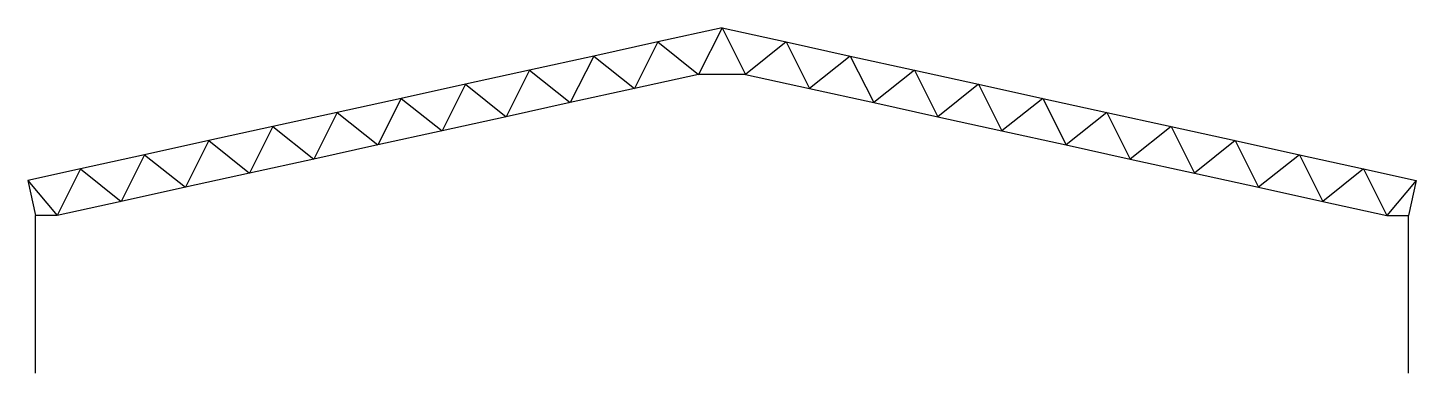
# Model space of a CAD drawing. Header units: metres. Extents: x -15.4 to 15.4, y -7.7 to 0.
import ezdxf

# ---------------------------------------------------------------- set-up
doc = ezdxf.new("R2010")
doc.units = ezdxf.units.M

msp = doc.modelspace()

# ---------------------------------------------------------------- linework, layer by layer
at = {"color": 255}
for points in [[(0, 0, 0), (-1.424, -0.313, 0)], [(0, 0, 0), (-0.519, -1.036, 0)], [(0, 0, 0), (1.424, -0.313, 0)], [(0, 0, 0), (0.519, -1.036, 0)], [(-1.424, -0.313, 0), (-2.848, -0.627, 0)], [(-1.424, -0.313, 0), (-1.943, -1.349, 0)], [(-1.424, -0.313, 0), (-0.519, -1.036, 0)], [(1.424, -0.313, 0), (0.519, -1.036, 0)], [(1.424, -0.313, 0), (2.848, -0.627, 0)], [(1.424, -0.313, 0), (1.943, -1.349, 0)], [(-2.848, -0.627, 0), (-4.272, -0.94, 0)], [(-2.848, -0.627, 0), (-3.367, -1.662, 0)], [(-2.848, -0.627, 0), (-1.943, -1.349, 0)], [(2.848, -0.627, 0), (1.943, -1.349, 0)], [(2.848, -0.627, 0), (4.272, -0.94, 0)], [(2.848, -0.627, 0), (3.367, -1.662, 0)], [(-4.272, -0.94, 0), (-5.697, -1.253, 0)], [(-4.272, -0.94, 0), (-4.791, -1.976, 0)], [(-4.272, -0.94, 0), (-3.367, -1.662, 0)], [(-0.519, -1.036, 0), (-1.943, -1.349, 0)], [(0.519, -1.036, 0), (-0.519, -1.036, 0)], [(0.519, -1.036, 0), (1.943, -1.349, 0)], [(4.272, -0.94, 0), (3.367, -1.662, 0)], [(4.272, -0.94, 0), (5.697, -1.253, 0)], [(4.272, -0.94, 0), (4.791, -1.976, 0)], [(-5.697, -1.253, 0), (-7.121, -1.567, 0)], [(-5.697, -1.253, 0), (-6.215, -2.289, 0)], [(-5.697, -1.253, 0), (-4.791, -1.976, 0)], [(-1.943, -1.349, 0), (-3.367, -1.662, 0)], [(1.943, -1.349, 0), (3.367, -1.662, 0)], [(5.697, -1.253, 0), (4.791, -1.976, 0)], [(5.697, -1.253, 0), (7.121, -1.567, 0)], [(5.697, -1.253, 0), (6.215, -2.289, 0)], [(-7.121, -1.567, 0), (-8.545, -1.88, 0)], [(-7.121, -1.567, 0), (-7.639, -2.602, 0)], [(-7.121, -1.567, 0), (-6.215, -2.289, 0)], [(-3.367, -1.662, 0), (-4.791, -1.976, 0)], [(3.367, -1.662, 0), (4.791, -1.976, 0)], [(7.121, -1.567, 0), (6.215, -2.289, 0)], [(7.121, -1.567, 0), (8.545, -1.88, 0)], [(7.121, -1.567, 0), (7.639, -2.602, 0)], [(-8.545, -1.88, 0), (-9.969, -2.193, 0)], [(-8.545, -1.88, 0), (-9.063, -2.915, 0)], [(-8.545, -1.88, 0), (-7.639, -2.602, 0)], [(-4.791, -1.976, 0), (-6.215, -2.289, 0)], [(4.791, -1.976, 0), (6.215, -2.289, 0)], [(8.545, -1.88, 0), (7.639, -2.602, 0)], [(8.545, -1.88, 0), (9.969, -2.193, 0)], [(8.545, -1.88, 0), (9.063, -2.915, 0)], [(-9.969, -2.193, 0), (-11.393, -2.506, 0)], [(-9.969, -2.193, 0), (-10.488, -3.229, 0)], [(-9.969, -2.193, 0), (-9.063, -2.915, 0)], [(-6.215, -2.289, 0), (-7.639, -2.602, 0)], [(6.215, -2.289, 0), (7.639, -2.602, 0)], [(9.969, -2.193, 0), (9.063, -2.915, 0)], [(9.969, -2.193, 0), (11.393, -2.506, 0)], [(9.969, -2.193, 0), (10.488, -3.229, 0)], [(-11.393, -2.506, 0), (-12.817, -2.82, 0)], [(-11.393, -2.506, 0), (-11.912, -3.542, 0)], [(-11.393, -2.506, 0), (-10.488, -3.229, 0)], [(-7.639, -2.602, 0), (-9.063, -2.915, 0)], [(7.639, -2.602, 0), (9.063, -2.915, 0)], [(11.393, -2.506, 0), (10.488, -3.229, 0)], [(11.393, -2.506, 0), (12.817, -2.82, 0)], [(11.393, -2.506, 0), (11.912, -3.542, 0)], [(-12.817, -2.82, 0), (-14.241, -3.133, 0)], [(-12.817, -2.82, 0), (-13.336, -3.855, 0)], [(-12.817, -2.82, 0), (-11.912, -3.542, 0)], [(-9.063, -2.915, 0), (-10.488, -3.229, 0)], [(9.063, -2.915, 0), (10.488, -3.229, 0)], [(12.817, -2.82, 0), (11.912, -3.542, 0)], [(12.817, -2.82, 0), (14.241, -3.133, 0)], [(12.817, -2.82, 0), (13.336, -3.855, 0)], [(-14.241, -3.133, 0), (-15.411, -3.39, 0)], [(-15.411, -3.39, 0), (-15.24, -4.169, 0)], [(-15.411, -3.39, 0), (-14.76, -4.169, 0)], [(-14.241, -3.133, 0), (-14.76, -4.169, 0)], [(-14.241, -3.133, 0), (-13.336, -3.855, 0)], [(-10.488, -3.229, 0), (-11.912, -3.542, 0)], [(10.488, -3.229, 0), (11.912, -3.542, 0)], [(14.241, -3.133, 0), (13.336, -3.855, 0)], [(14.241, -3.133, 0), (15.411, -3.39, 0)], [(14.241, -3.133, 0), (14.76, -4.169, 0)], [(15.411, -3.39, 0), (14.76, -4.169, 0)], [(15.411, -3.39, 0), (15.24, -4.169, 0)], [(-11.912, -3.542, 0), (-13.336, -3.855, 0)], [(11.912, -3.542, 0), (13.336, -3.855, 0)], [(-13.336, -3.855, 0), (-14.76, -4.169, 0)], [(13.336, -3.855, 0), (14.76, -4.169, 0)], [(-14.76, -4.169, 0), (-15.24, -4.169, 0)], [(-15.24, -7.669, 0), (-15.24, -4.169, 0)], [(14.76, -4.169, 0), (15.24, -4.169, 0)], [(15.24, -7.669, 0), (15.24, -4.169, 0)]]:
    msp.add_polyline3d(points, dxfattribs=at)

doc.saveas('drawing.dxf')
